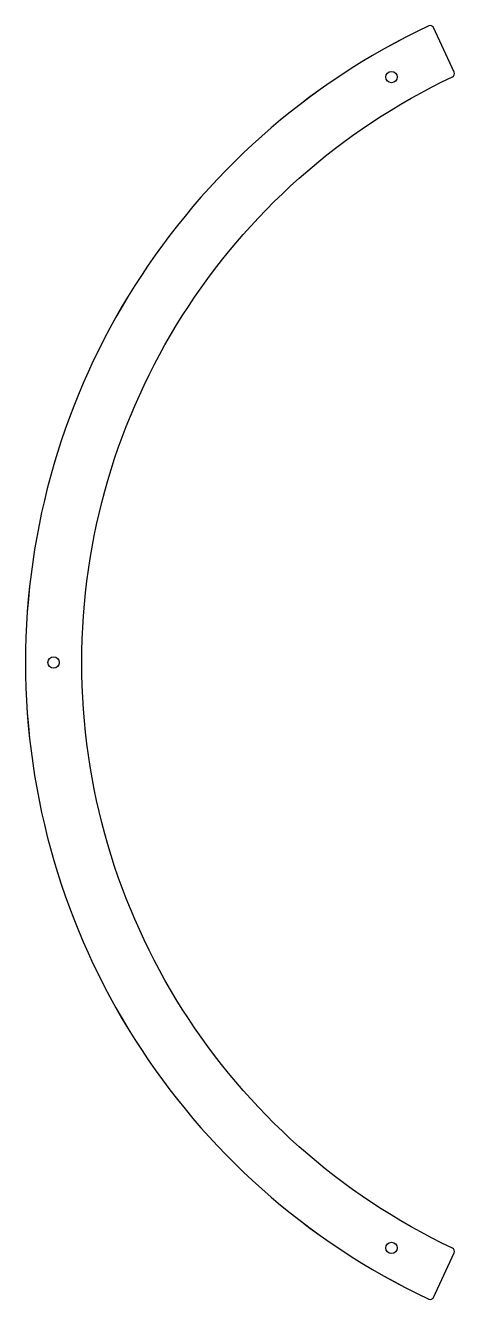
# Model space of a CAD drawing. Header units: millimetres. Extents: x -200 to -78, y -181 to 181.
import ezdxf

# ---------------------------------------------------------------- set-up
doc = ezdxf.new("R2010")
doc.units = ezdxf.units.MM
doc.layers.get('0').update_dxf_attribs({"linetype": 'CONTINUOUS'})

msp = doc.modelspace()

# ---------------------------------------------------------------- linework, layer by layer
msp.add_lwpolyline([(-78.18, -167.66, 0.412631), (-78.66, -166.34, -0.633277), (-78.66, 166.34, 0.412631), (-78.18, 167.66), (-84.1, 180.35, 0.415686), (-85.43, 180.83, 0.633544), (-85.43, -180.83, 0.415686), (-84.1, -180.35)], format="xyb", close=True)
for centre in [(-96, 166.28), (-192, 0), (-96, -166.28)]:
    msp.add_circle(centre, 1.6)
msp.add_arc((0, 0), 200, 115.2879, 244.7121)

doc.saveas('drawing.dxf')
